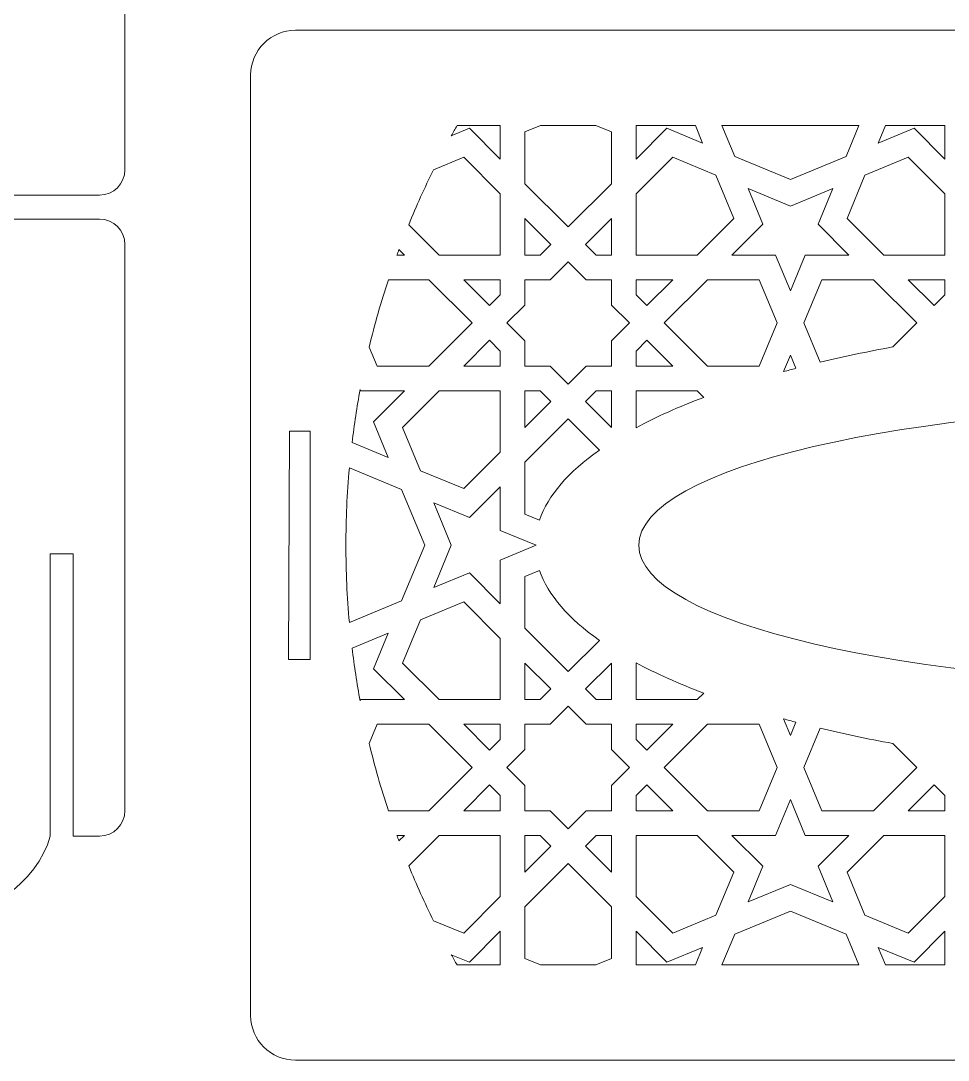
# Model space of a CAD drawing. Header units: millimetres. Extents: x -1338 to 379, y -336 to 402.
# Drawn here: x -94.6 to 25.6, y -332 to -197.2 of the extents above; entities that cross this region are included whole.
import ezdxf

# ---------------------------------------------------------------- set-up
doc = ezdxf.new("R2010")
doc.units = ezdxf.units.MM
doc.header["$MEASUREMENT"] = 0
doc.layers.add('Layer 1', color=7, linetype='Continuous')

msp = doc.modelspace()

# ---------------------------------------------------------------- linework, layer by layer
at = {"layer": 'Layer 1', "color": 145, "lineweight": 20}
for points in [[(-87.8326, -219.8113), (-87.8326, -219.8113), (-417.4326, -219.8113), (-417.4326, -219.8113), (-417.4326, -219.8113), (-417.4326, -219.8113), (-420.8342, -219.8113), (-420.8342, -219.8113), (-420.8342, -219.8113), (-422.6492, -219.8113), (-424.1341, -218.3263), (-424.1341, -216.5113), (-424.1341, -216.5113), (-424.1341, -216.5113), (-424.1341, -143.1112), (-424.1341, -143.1112), (-424.1341, -143.1112), (-424.1341, -141.2962), (-422.6491, -139.8112), (-420.8342, -139.8112), (-420.8342, -139.8112), (-420.8342, -139.8112), (-417.4326, -139.8112), (-417.4326, -139.8112), (-417.4326, -139.8112), (-417.4326, -139.8112), (-417.4326, -176.4021), (-417.4326, -176.4021), (-417.4326, -176.4021), (-417.4326, -176.4021), (-414.4326, -176.4021), (-414.4326, -176.4021), (-414.4326, -176.4021), (-414.4326, -176.4021), (-414.4326, -139.8112), (-414.4326, -139.8112), (-414.4326, -139.8112), (-407.9188, -115.5577), (-320.259, -117.057), (-315.3326, -139.8112), (-315.3326, -139.8112), (-314.5327, -139.8112), (-313.1327, -139.8112), (-312.3326, -139.8112), (-312.3326, -139.8112), (-306.4209, -117.057), (-200.7492, -115.5577), (-192.9326, -139.8112), (-192.9326, -139.8112), (-191.9331, -139.8112), (-190.8055, -139.8068), (-189.9326, -139.8112), (-189.9326, -139.8112), (-185.0062, -117.057), (-97.3464, -115.5577), (-90.8326, -139.8112), (-90.8326, -139.8112), (-90.8326, -139.8112), (-90.8326, -176.4021), (-90.8326, -176.4021), (-90.8326, -176.4021), (-90.8326, -176.4021), (-87.8326, -176.4021), (-87.8326, -176.4021), (-87.8326, -176.4021), (-87.8326, -176.4021), (-87.8326, -139.8112), (-87.8326, -139.8112), (-87.8326, -139.8112), (-87.8326, -139.8112), (-84.431, -139.8112), (-84.431, -139.8112), (-84.431, -139.8112), (-82.6161, -139.8112), (-81.1311, -141.2963), (-81.1311, -143.1112), (-81.1311, -143.1112), (-81.1311, -143.1112), (-81.1311, -216.5113), (-81.1311, -216.5113), (-81.1311, -216.5113), (-81.1311, -218.3262), (-82.616, -219.8113), (-84.431, -219.8113), (-84.431, -219.8113), (-84.431, -219.8113), (-87.8326, -219.8113), (-87.8326, -219.8113)], [(-87.8326, -222.911), (-87.8326, -222.911), (-417.4326, -222.911), (-417.4326, -222.911), (-417.4326, -222.911), (-417.4326, -222.911), (-420.8342, -222.911), (-420.8342, -222.911), (-420.8342, -222.911), (-422.6492, -222.911), (-424.1341, -224.396), (-424.1341, -226.211), (-424.1341, -226.211), (-424.1341, -226.211), (-424.1341, -299.6111), (-424.1341, -299.6111), (-424.1341, -299.6111), (-424.1341, -301.4261), (-422.6491, -302.9111), (-420.8342, -302.9111), (-420.8342, -302.9111), (-420.8342, -302.9111), (-417.4326, -302.9111), (-417.4326, -302.9111), (-417.4326, -302.9111), (-417.4326, -302.9111), (-417.4326, -266.3202), (-417.4326, -266.3202), (-417.4326, -266.3202), (-417.4326, -266.3202), (-414.4326, -266.3202), (-414.4326, -266.3202), (-414.4326, -266.3202), (-414.4326, -266.3202), (-414.4326, -302.9111), (-414.4326, -302.9111), (-414.4326, -302.9111), (-407.9188, -327.1646), (-320.259, -325.6653), (-315.3326, -302.9111), (-315.3326, -302.9111), (-314.5327, -302.9111), (-313.1327, -302.9111), (-312.3326, -302.9111), (-312.3326, -302.9111), (-306.4209, -325.6653), (-200.7492, -327.1646), (-192.9326, -302.9111), (-192.9326, -302.9111), (-191.9331, -302.9111), (-190.8055, -302.9155), (-189.9326, -302.9111), (-189.9326, -302.9111), (-185.0062, -325.6653), (-97.3464, -327.1646), (-90.8326, -302.9111), (-90.8326, -302.9111), (-90.8326, -302.9111), (-90.8326, -266.3202), (-90.8326, -266.3202), (-90.8326, -266.3202), (-90.8326, -266.3202), (-87.8326, -266.3202), (-87.8326, -266.3202), (-87.8326, -266.3202), (-87.8326, -266.3202), (-87.8326, -302.9111), (-87.8326, -302.9111), (-87.8326, -302.9111), (-87.8326, -302.9111), (-84.431, -302.9111), (-84.431, -302.9111), (-84.431, -302.9111), (-82.6161, -302.9111), (-81.1311, -301.426), (-81.1311, -299.6111), (-81.1311, -299.6111), (-81.1311, -299.6111), (-81.1311, -226.211), (-81.1311, -226.211), (-81.1311, -226.211), (-81.1311, -224.3961), (-82.616, -222.911), (-84.431, -222.911), (-84.431, -222.911), (-84.431, -222.911), (-87.8326, -222.911), (-87.8326, -222.911)]]:
    msp.add_open_spline(points, degree=3, knots=[0, 0, 0, 0, 0.04347826, 0.04347826, 0.04347826, 0.04347826, 0.08695652, 0.08695652, 0.08695652, 0.08695652, 0.13043478, 0.13043478, 0.13043478, 0.13043478, 0.17391304, 0.17391304, 0.17391304, 0.17391304, 0.2173913, 0.2173913, 0.2173913, 0.2173913, 0.26086957, 0.26086957, 0.26086957, 0.26086957, 0.30434783, 0.30434783, 0.30434783, 0.30434783, 0.34782609, 0.34782609, 0.34782609, 0.34782609, 0.39130435, 0.39130435, 0.39130435, 0.39130435, 0.43478261, 0.43478261, 0.43478261, 0.43478261, 0.47826087, 0.47826087, 0.47826087, 0.47826087, 0.52173913, 0.52173913, 0.52173913, 0.52173913, 0.56521739, 0.56521739, 0.56521739, 0.56521739, 0.60869565, 0.60869565, 0.60869565, 0.60869565, 0.65217391, 0.65217391, 0.65217391, 0.65217391, 0.69565217, 0.69565217, 0.69565217, 0.69565217, 0.73913043, 0.73913043, 0.73913043, 0.73913043, 0.7826087, 0.7826087, 0.7826087, 0.7826087, 0.82608696, 0.82608696, 0.82608696, 0.82608696, 0.86956522, 0.86956522, 0.86956522, 0.86956522, 0.91304348, 0.91304348, 0.91304348, 0.91304348, 1, 1, 1, 1], dxfattribs=at)
at = {"layer": 'Layer 1', "color": 231, "lineweight": 20}
for points, knots in [([(190.404, -326.1651), (190.404, -326.1651), (190.404, -204.2302), (190.404, -204.2302), (190.404, -204.2302), (190.404, -201.0402), (187.794, -198.4302), (184.604, -198.4302), (184.604, -198.4302), (184.604, -198.4302), (-59.0397, -198.4302), (-59.0397, -198.4302), (-59.0397, -198.4302), (-62.2297, -198.4302), (-64.8397, -201.0402), (-64.8397, -204.2302), (-64.8397, -204.2302), (-64.8397, -204.2302), (-64.8397, -326.1651), (-64.8397, -326.1651), (-64.8397, -326.1651), (-64.8397, -329.3551), (-62.2297, -331.9651), (-59.0397, -331.9651), (-59.0397, -331.9651), (-59.0397, -331.9651), (184.604, -331.9651), (184.604, -331.9651), (184.604, -331.9651), (187.794, -331.9651), (190.404, -329.3551), (190.404, -326.1651)], [0, 0, 0, 0, 0.11111111, 0.11111111, 0.11111111, 0.11111111, 0.22222222, 0.22222222, 0.22222222, 0.22222222, 0.33333333, 0.33333333, 0.33333333, 0.33333333, 0.44444444, 0.44444444, 0.44444444, 0.44444444, 0.55555556, 0.55555556, 0.55555556, 0.55555556, 0.66666667, 0.66666667, 0.66666667, 0.66666667, 0.77777778, 0.77777778, 0.77777778, 0.77777778, 1, 1, 1, 1]), ([(-38.8245, -212.1118), (-38.5772, -211.6652), (-38.3268, -211.2202), (-38.0734, -210.7772), (-38.0734, -210.7772), (-38.0734, -210.7772), (-32.4711, -210.7772), (-32.4711, -210.7772), (-32.4711, -210.7772), (-32.4711, -210.7772), (-32.4711, -215.1403), (-32.4711, -215.1403), (-32.4711, -215.1403), (-32.4711, -215.1403), (-36.4733, -211.138), (-36.4733, -211.138), (-36.4733, -211.138), (-36.4733, -211.138), (-38.8245, -212.1118), (-38.8245, -212.1118)], [0, 0, 0, 0, 0.16666667, 0.16666667, 0.16666667, 0.16666667, 0.33333333, 0.33333333, 0.33333333, 0.33333333, 0.5, 0.5, 0.5, 0.5, 0.66666667, 0.66666667, 0.66666667, 0.66666667, 1, 1, 1, 1]), ([(-18.0618, -218.3256), (-18.0618, -218.3256), (-23.6738, -223.9375), (-23.6738, -223.9375), (-23.6738, -223.9375), (-23.6738, -223.9375), (-29.2858, -218.3256), (-29.2858, -218.3256), (-29.2858, -218.3256), (-29.2858, -218.3256), (-29.2858, -211.6086), (-29.2858, -211.6086), (-29.2858, -211.6086), (-29.2858, -211.6086), (-27.2786, -210.7772), (-27.2786, -210.7772), (-27.2786, -210.7772), (-27.2786, -210.7772), (-20.069, -210.7772), (-20.069, -210.7772), (-20.069, -210.7772), (-20.069, -210.7772), (-18.0618, -211.6086), (-18.0618, -211.6086), (-18.0618, -211.6086), (-18.0618, -211.6086), (-18.0618, -218.3256), (-18.0618, -218.3256)], [0, 0, 0, 0, 0.125, 0.125, 0.125, 0.125, 0.25, 0.25, 0.25, 0.25, 0.375, 0.375, 0.375, 0.375, 0.5, 0.5, 0.5, 0.5, 0.625, 0.625, 0.625, 0.625, 0.75, 0.75, 0.75, 0.75, 1, 1, 1, 1]), ([(-7.1835, -210.7772), (-7.1835, -210.7772), (-6.2387, -213.0581), (-6.2387, -213.0581), (-6.2387, -213.0581), (-6.2387, -213.0581), (-10.8742, -211.138), (-10.8742, -211.138), (-10.8742, -211.138), (-10.8742, -211.138), (-14.8765, -215.1403), (-14.8765, -215.1403), (-14.8765, -215.1403), (-14.8765, -215.1403), (-14.8765, -210.7772), (-14.8765, -210.7772), (-14.8765, -210.7772), (-14.8765, -210.7772), (-7.1835, -210.7772), (-7.1835, -210.7772)], [0, 0, 0, 0, 0.16666667, 0.16666667, 0.16666667, 0.16666667, 0.33333333, 0.33333333, 0.33333333, 0.33333333, 0.5, 0.5, 0.5, 0.5, 0.66666667, 0.66666667, 0.66666667, 0.66666667, 1, 1, 1, 1]), ([(12.3665, -214.782), (12.3665, -214.782), (5.1448, -217.7734), (5.1448, -217.7734), (5.1448, -217.7734), (5.1448, -217.7734), (-2.077, -214.782), (-2.077, -214.782), (-2.077, -214.782), (-2.077, -214.782), (-3.7358, -210.7772), (-3.7358, -210.7772), (-3.7358, -210.7772), (-3.7358, -210.7772), (14.0254, -210.7772), (14.0254, -210.7772), (14.0254, -210.7772), (14.0254, -210.7772), (12.3665, -214.782), (12.3665, -214.782)], [0, 0, 0, 0, 0.16666667, 0.16666667, 0.16666667, 0.16666667, 0.33333333, 0.33333333, 0.33333333, 0.33333333, 0.5, 0.5, 0.5, 0.5, 0.66666667, 0.66666667, 0.66666667, 0.66666667, 1, 1, 1, 1]), ([(25.1661, -210.7772), (25.1661, -210.7772), (25.1661, -215.1403), (25.1661, -215.1403), (25.1661, -215.1403), (25.1661, -215.1403), (21.1638, -211.138), (21.1638, -211.138), (21.1638, -211.138), (21.1638, -211.138), (16.5283, -213.0582), (16.5283, -213.0582), (16.5283, -213.0582), (16.5283, -213.0582), (17.4731, -210.7772), (17.4731, -210.7772), (17.4731, -210.7772), (17.4731, -210.7772), (25.1661, -210.7772), (25.1661, -210.7772)], [0, 0, 0, 0, 0.16666667, 0.16666667, 0.16666667, 0.16666667, 0.33333333, 0.33333333, 0.33333333, 0.33333333, 0.5, 0.5, 0.5, 0.5, 0.66666667, 0.66666667, 0.66666667, 0.66666667, 1, 1, 1, 1]), ([(-44.3515, -223.6377), (-43.3615, -221.2195), (-42.2877, -218.8444), (-41.1337, -216.5162), (-41.1337, -216.5162), (-41.1337, -216.5162), (-37.2207, -214.8953), (-37.2207, -214.8953), (-37.2207, -214.8953), (-37.2207, -214.8953), (-32.4711, -219.6449), (-32.4711, -219.6449), (-32.4711, -219.6449), (-32.4711, -219.6449), (-32.4711, -227.5816), (-32.4711, -227.5816), (-32.4711, -227.5816), (-32.4711, -227.5816), (-40.4077, -227.5816), (-40.4077, -227.5816), (-40.4077, -227.5816), (-40.4077, -227.5816), (-44.3515, -223.6377), (-44.3515, -223.6377)], [0, 0, 0, 0, 0.14285714, 0.14285714, 0.14285714, 0.14285714, 0.28571429, 0.28571429, 0.28571429, 0.28571429, 0.42857143, 0.42857143, 0.42857143, 0.42857143, 0.57142857, 0.57142857, 0.57142857, 0.57142857, 0.71428571, 0.71428571, 0.71428571, 0.71428571, 1, 1, 1, 1]), ([(-6.9399, -227.5816), (-6.9399, -227.5816), (-14.8765, -227.5816), (-14.8765, -227.5816), (-14.8765, -227.5816), (-14.8765, -227.5816), (-14.8765, -219.6449), (-14.8765, -219.6449), (-14.8765, -219.6449), (-14.8765, -219.6449), (-10.1269, -214.8953), (-10.1269, -214.8953), (-10.1269, -214.8953), (-10.1269, -214.8953), (-4.5149, -217.2199), (-4.5149, -217.2199), (-4.5149, -217.2199), (-4.5149, -217.2199), (-2.1902, -222.8319), (-2.1902, -222.8319), (-2.1902, -222.8319), (-2.1902, -222.8319), (-6.9399, -227.5816), (-6.9399, -227.5816)], [0, 0, 0, 0, 0.14285714, 0.14285714, 0.14285714, 0.14285714, 0.28571429, 0.28571429, 0.28571429, 0.28571429, 0.42857143, 0.42857143, 0.42857143, 0.42857143, 0.57142857, 0.57142857, 0.57142857, 0.57142857, 0.71428571, 0.71428571, 0.71428571, 0.71428571, 1, 1, 1, 1]), ([(25.1661, -219.6449), (25.1661, -219.6449), (25.1661, -227.5815), (25.1661, -227.5815), (25.1661, -227.5815), (25.1661, -227.5815), (17.2295, -227.5815), (17.2295, -227.5815), (17.2295, -227.5815), (17.2295, -227.5815), (12.4798, -222.8319), (12.4798, -222.8319), (12.4798, -222.8319), (12.4798, -222.8319), (14.8046, -217.2199), (14.8046, -217.2199), (14.8046, -217.2199), (14.8046, -217.2199), (20.4164, -214.8953), (20.4164, -214.8953), (20.4164, -214.8953), (20.4164, -214.8953), (25.1661, -219.6449), (25.1661, -219.6449)], [0, 0, 0, 0, 0.14285714, 0.14285714, 0.14285714, 0.14285714, 0.28571429, 0.28571429, 0.28571429, 0.28571429, 0.42857143, 0.42857143, 0.42857143, 0.42857143, 0.57142857, 0.57142857, 0.57142857, 0.57142857, 0.71428571, 0.71428571, 0.71428571, 0.71428571, 1, 1, 1, 1]), ([(10.6427, -218.9437), (10.6427, -218.9437), (8.7226, -223.5793), (8.7226, -223.5793), (8.7226, -223.5793), (8.7226, -223.5793), (12.7248, -227.5815), (12.7248, -227.5815), (12.7248, -227.5815), (12.7248, -227.5815), (7.0648, -227.5815), (7.0648, -227.5815), (7.0648, -227.5815), (7.0648, -227.5815), (5.1448, -232.217), (5.1448, -232.217), (5.1448, -232.217), (5.1448, -232.217), (3.2248, -227.5816), (3.2248, -227.5816), (3.2248, -227.5816), (3.2248, -227.5816), (-2.4352, -227.5816), (-2.4352, -227.5816), (-2.4352, -227.5816), (-2.4352, -227.5816), (1.567, -223.5793), (1.567, -223.5793), (1.567, -223.5793), (1.567, -223.5793), (-0.3531, -218.9437), (-0.3531, -218.9437), (-0.3531, -218.9437), (-0.3531, -218.9437), (5.1448, -221.2211), (5.1448, -221.2211), (5.1448, -221.2211), (5.1448, -221.2211), (10.6427, -218.9437), (10.6427, -218.9437)], [0, 0, 0, 0, 0.09090909, 0.09090909, 0.09090909, 0.09090909, 0.18181818, 0.18181818, 0.18181818, 0.18181818, 0.27272727, 0.27272727, 0.27272727, 0.27272727, 0.36363636, 0.36363636, 0.36363636, 0.36363636, 0.45454545, 0.45454545, 0.45454545, 0.45454545, 0.54545455, 0.54545455, 0.54545455, 0.54545455, 0.63636364, 0.63636364, 0.63636364, 0.63636364, 0.72727273, 0.72727273, 0.72727273, 0.72727273, 0.81818182, 0.81818182, 0.81818182, 0.81818182, 1, 1, 1, 1]), ([(-29.2858, -222.8302), (-29.2858, -222.8302), (-25.9261, -226.1899), (-25.9261, -226.1899), (-25.9261, -226.1899), (-25.9261, -226.1899), (-27.3177, -227.5816), (-27.3177, -227.5816), (-27.3177, -227.5816), (-27.3177, -227.5816), (-29.2858, -227.5816), (-29.2858, -227.5816), (-29.2858, -227.5816), (-29.2858, -227.5816), (-29.2858, -222.8302), (-29.2858, -222.8302)], [0, 0, 0, 0, 0.2, 0.2, 0.2, 0.2, 0.4, 0.4, 0.4, 0.4, 0.6, 0.6, 0.6, 0.6, 1, 1, 1, 1]), ([(-18.0618, -227.5816), (-18.0618, -227.5816), (-20.0299, -227.5816), (-20.0299, -227.5816), (-20.0299, -227.5816), (-20.0299, -227.5816), (-21.4215, -226.1899), (-21.4215, -226.1899), (-21.4215, -226.1899), (-21.4215, -226.1899), (-18.0618, -222.8302), (-18.0618, -222.8302), (-18.0618, -222.8302), (-18.0618, -222.8302), (-18.0618, -227.5816), (-18.0618, -227.5816)], [0, 0, 0, 0, 0.2, 0.2, 0.2, 0.2, 0.4, 0.4, 0.4, 0.4, 0.6, 0.6, 0.6, 0.6, 1, 1, 1, 1]), ([(-45.6175, -226.8764), (-45.6175, -226.8764), (-44.9123, -227.5816), (-44.9123, -227.5816), (-44.9123, -227.5816), (-44.9123, -227.5816), (-45.8775, -227.5816), (-45.8775, -227.5816), (-45.8775, -227.5816), (-45.7917, -227.3462), (-45.7049, -227.1111), (-45.6175, -226.8764)], [0, 0, 0, 0, 0.25, 0.25, 0.25, 0.25, 0.5, 0.5, 0.5, 0.5, 1, 1, 1, 1]), ([(-23.6738, -228.4424), (-23.6738, -228.4424), (-21.3492, -230.7668), (-21.3492, -230.7668), (-21.3492, -230.7668), (-21.3492, -230.7668), (-18.0618, -230.7668), (-18.0618, -230.7668), (-18.0618, -230.7668), (-18.0618, -230.7668), (-18.0618, -234.0543), (-18.0618, -234.0543), (-18.0618, -234.0543), (-18.0618, -234.0543), (-15.7373, -236.3788), (-15.7373, -236.3788), (-15.7373, -236.3788), (-15.7373, -236.3788), (-18.0618, -238.7034), (-18.0618, -238.7034), (-18.0618, -238.7034), (-18.0618, -238.7034), (-18.0618, -241.9908), (-18.0618, -241.9908), (-18.0618, -241.9908), (-18.0618, -241.9908), (-21.3492, -241.9908), (-21.3492, -241.9908), (-21.3492, -241.9908), (-21.3492, -241.9908), (-23.6738, -244.3153), (-23.6738, -244.3153), (-23.6738, -244.3153), (-23.6738, -244.3153), (-25.9983, -241.9908), (-25.9983, -241.9908), (-25.9983, -241.9908), (-25.9983, -241.9908), (-29.2858, -241.9908), (-29.2858, -241.9908), (-29.2858, -241.9908), (-29.2858, -241.9908), (-29.2858, -238.7034), (-29.2858, -238.7034), (-29.2858, -238.7034), (-29.2858, -238.7034), (-31.6102, -236.3788), (-31.6102, -236.3788), (-31.6102, -236.3788), (-31.6102, -236.3788), (-29.2858, -234.0543), (-29.2858, -234.0543), (-29.2858, -234.0543), (-29.2858, -234.0543), (-29.2858, -230.7668), (-29.2858, -230.7668), (-29.2858, -230.7668), (-29.2858, -230.7668), (-25.9983, -230.7668), (-25.9983, -230.7668), (-25.9983, -230.7668), (-25.9983, -230.7668), (-23.6738, -228.4424), (-23.6738, -228.4424)], [0, 0, 0, 0, 0.05882353, 0.05882353, 0.05882353, 0.05882353, 0.11764706, 0.11764706, 0.11764706, 0.11764706, 0.17647059, 0.17647059, 0.17647059, 0.17647059, 0.23529412, 0.23529412, 0.23529412, 0.23529412, 0.29411765, 0.29411765, 0.29411765, 0.29411765, 0.35294118, 0.35294118, 0.35294118, 0.35294118, 0.41176471, 0.41176471, 0.41176471, 0.41176471, 0.47058824, 0.47058824, 0.47058824, 0.47058824, 0.52941176, 0.52941176, 0.52941176, 0.52941176, 0.58823529, 0.58823529, 0.58823529, 0.58823529, 0.64705882, 0.64705882, 0.64705882, 0.64705882, 0.70588235, 0.70588235, 0.70588235, 0.70588235, 0.76470588, 0.76470588, 0.76470588, 0.76470588, 0.82352941, 0.82352941, 0.82352941, 0.82352941, 0.88235294, 0.88235294, 0.88235294, 0.88235294, 1, 1, 1, 1]), ([(-46.9838, -230.7668), (-46.9838, -230.7668), (-41.727, -230.7668), (-41.727, -230.7668), (-41.727, -230.7668), (-41.727, -230.7668), (-36.1151, -236.3788), (-36.1151, -236.3788), (-36.1151, -236.3788), (-36.1151, -236.3788), (-41.727, -241.9908), (-41.727, -241.9908), (-41.727, -241.9908), (-41.727, -241.9908), (-48.444, -241.9908), (-48.444, -241.9908), (-48.444, -241.9908), (-48.444, -241.9908), (-49.4708, -239.5118), (-49.4708, -239.5118), (-49.4708, -239.5118), (-48.7602, -236.5482), (-47.9293, -233.6314), (-46.9838, -230.7668)], [0, 0, 0, 0, 0.14285714, 0.14285714, 0.14285714, 0.14285714, 0.28571429, 0.28571429, 0.28571429, 0.28571429, 0.42857143, 0.42857143, 0.42857143, 0.42857143, 0.57142857, 0.57142857, 0.57142857, 0.57142857, 0.71428571, 0.71428571, 0.71428571, 0.71428571, 1, 1, 1, 1]), ([(-32.4711, -232.7349), (-32.4711, -232.7349), (-33.8627, -234.1265), (-33.8627, -234.1265), (-33.8627, -234.1265), (-33.8627, -234.1265), (-37.2224, -230.7668), (-37.2224, -230.7668), (-37.2224, -230.7668), (-37.2224, -230.7668), (-32.4711, -230.7668), (-32.4711, -230.7668), (-32.4711, -230.7668), (-32.4711, -230.7668), (-32.4711, -232.7349), (-32.4711, -232.7349)], [0, 0, 0, 0, 0.2, 0.2, 0.2, 0.2, 0.4, 0.4, 0.4, 0.4, 0.6, 0.6, 0.6, 0.6, 1, 1, 1, 1]), ([(-10.1251, -230.7668), (-10.1251, -230.7668), (-13.4848, -234.1265), (-13.4848, -234.1265), (-13.4848, -234.1265), (-13.4848, -234.1265), (-14.8765, -232.7349), (-14.8765, -232.7349), (-14.8765, -232.7349), (-14.8765, -232.7349), (-14.8765, -230.7668), (-14.8765, -230.7668), (-14.8765, -230.7668), (-14.8765, -230.7668), (-10.1251, -230.7668), (-10.1251, -230.7668)], [0, 0, 0, 0, 0.2, 0.2, 0.2, 0.2, 0.4, 0.4, 0.4, 0.4, 0.6, 0.6, 0.6, 0.6, 1, 1, 1, 1]), ([(1.0964, -230.7668), (1.0964, -230.7668), (3.4211, -236.3788), (3.4211, -236.3788), (3.4211, -236.3788), (3.4211, -236.3788), (1.0964, -241.9908), (1.0964, -241.9908), (1.0964, -241.9908), (1.0964, -241.9908), (-5.6205, -241.9908), (-5.6205, -241.9908), (-5.6205, -241.9908), (-5.6205, -241.9908), (-11.2324, -236.3788), (-11.2324, -236.3788), (-11.2324, -236.3788), (-11.2324, -236.3788), (-5.6205, -230.7668), (-5.6205, -230.7668), (-5.6205, -230.7668), (-5.6205, -230.7668), (1.0964, -230.7668), (1.0964, -230.7668)], [0, 0, 0, 0, 0.14285714, 0.14285714, 0.14285714, 0.14285714, 0.28571429, 0.28571429, 0.28571429, 0.28571429, 0.42857143, 0.42857143, 0.42857143, 0.42857143, 0.57142857, 0.57142857, 0.57142857, 0.57142857, 0.71428571, 0.71428571, 0.71428571, 0.71428571, 1, 1, 1, 1]), ([(18.4049, -239.4961), (15.1321, -240.0935), (11.9848, -240.7549), (8.9796, -241.4751), (8.9796, -241.4751), (8.9796, -241.4751), (6.8685, -236.3789), (6.8685, -236.3789), (6.8685, -236.3789), (6.8685, -236.3789), (9.1932, -230.7668), (9.1932, -230.7668), (9.1932, -230.7668), (9.1932, -230.7668), (15.9101, -230.7668), (15.9101, -230.7668), (15.9101, -230.7668), (15.9101, -230.7668), (21.5221, -236.3789), (21.5221, -236.3789), (21.5221, -236.3789), (21.5221, -236.3789), (18.4049, -239.4961), (18.4049, -239.4961)], [0, 0, 0, 0, 0.14285714, 0.14285714, 0.14285714, 0.14285714, 0.28571429, 0.28571429, 0.28571429, 0.28571429, 0.42857143, 0.42857143, 0.42857143, 0.42857143, 0.57142857, 0.57142857, 0.57142857, 0.57142857, 0.71428571, 0.71428571, 0.71428571, 0.71428571, 1, 1, 1, 1]), ([(25.1661, -232.7349), (25.1661, -232.7349), (23.7744, -234.1265), (23.7744, -234.1265), (23.7744, -234.1265), (23.7744, -234.1265), (20.4147, -230.7668), (20.4147, -230.7668), (20.4147, -230.7668), (20.4147, -230.7668), (25.1661, -230.7668), (25.1661, -230.7668), (25.1661, -230.7668), (25.1661, -230.7668), (25.1661, -232.7349), (25.1661, -232.7349)], [0, 0, 0, 0, 0.2, 0.2, 0.2, 0.2, 0.4, 0.4, 0.4, 0.4, 0.6, 0.6, 0.6, 0.6, 1, 1, 1, 1]), ([(-32.4711, -240.0227), (-32.4711, -240.0227), (-32.4711, -241.9908), (-32.4711, -241.9908), (-32.4711, -241.9908), (-32.4711, -241.9908), (-37.2224, -241.9908), (-37.2224, -241.9908), (-37.2224, -241.9908), (-37.2224, -241.9908), (-33.8627, -238.6311), (-33.8627, -238.6311), (-33.8627, -238.6311), (-33.8627, -238.6311), (-32.4711, -240.0227), (-32.4711, -240.0227)], [0, 0, 0, 0, 0.2, 0.2, 0.2, 0.2, 0.4, 0.4, 0.4, 0.4, 0.6, 0.6, 0.6, 0.6, 1, 1, 1, 1]), ([(-13.4848, -238.6311), (-13.4848, -238.6311), (-10.1251, -241.9908), (-10.1251, -241.9908), (-10.1251, -241.9908), (-10.1251, -241.9908), (-14.8765, -241.9908), (-14.8765, -241.9908), (-14.8765, -241.9908), (-14.8765, -241.9908), (-14.8765, -240.0227), (-14.8765, -240.0227), (-14.8765, -240.0227), (-14.8765, -240.0227), (-13.4848, -238.6311), (-13.4848, -238.6311)], [0, 0, 0, 0, 0.2, 0.2, 0.2, 0.2, 0.4, 0.4, 0.4, 0.4, 0.6, 0.6, 0.6, 0.6, 1, 1, 1, 1]), ([(5.8562, -242.2581), (5.3175, -242.3993), (4.7839, -242.5425), (4.2555, -242.6875), (4.2555, -242.6875), (4.2555, -242.6875), (5.1448, -240.5407), (5.1448, -240.5407), (5.1448, -240.5407), (5.1448, -240.5407), (5.8562, -242.2581), (5.8562, -242.2581)], [0, 0, 0, 0, 0.25, 0.25, 0.25, 0.25, 0.5, 0.5, 0.5, 0.5, 1, 1, 1, 1]), ([(-50.6404, -245.0119), (-50.6404, -245.0119), (-50.5724, -245.1761), (-50.5724, -245.1761), (-50.5724, -245.1761), (-50.5724, -245.1761), (-44.9123, -245.1761), (-44.9123, -245.1761), (-44.9123, -245.1761), (-44.9123, -245.1761), (-48.9146, -249.1784), (-48.9146, -249.1784), (-48.9146, -249.1784), (-48.9146, -249.1784), (-46.9945, -253.8139), (-46.9945, -253.8139), (-46.9945, -253.8139), (-46.9945, -253.8139), (-51.6915, -251.8683), (-51.6915, -251.8683), (-51.6915, -251.8683), (-51.4121, -249.56), (-51.0609, -247.2737), (-50.6404, -245.0119)], [0, 0, 0, 0, 0.14285714, 0.14285714, 0.14285714, 0.14285714, 0.28571429, 0.28571429, 0.28571429, 0.28571429, 0.42857143, 0.42857143, 0.42857143, 0.42857143, 0.57142857, 0.57142857, 0.57142857, 0.57142857, 0.71428571, 0.71428571, 0.71428571, 0.71428571, 1, 1, 1, 1]), ([(-32.4711, -245.1761), (-32.4711, -245.1761), (-32.4711, -253.1127), (-32.4711, -253.1127), (-32.4711, -253.1127), (-32.4711, -253.1127), (-37.2207, -257.8624), (-37.2207, -257.8624), (-37.2207, -257.8624), (-37.2207, -257.8624), (-42.8327, -255.5377), (-42.8327, -255.5377), (-42.8327, -255.5377), (-42.8327, -255.5377), (-45.1573, -249.9257), (-45.1573, -249.9257), (-45.1573, -249.9257), (-45.1573, -249.9257), (-40.4077, -245.1761), (-40.4077, -245.1761), (-40.4077, -245.1761), (-40.4077, -245.1761), (-32.4711, -245.1761), (-32.4711, -245.1761)], [0, 0, 0, 0, 0.14285714, 0.14285714, 0.14285714, 0.14285714, 0.28571429, 0.28571429, 0.28571429, 0.28571429, 0.42857143, 0.42857143, 0.42857143, 0.42857143, 0.57142857, 0.57142857, 0.57142857, 0.57142857, 0.71428571, 0.71428571, 0.71428571, 0.71428571, 1, 1, 1, 1]), ([(-25.9261, -246.5678), (-25.9261, -246.5678), (-29.2858, -249.9275), (-29.2858, -249.9275), (-29.2858, -249.9275), (-29.2858, -249.9275), (-29.2858, -245.1761), (-29.2858, -245.1761), (-29.2858, -245.1761), (-29.2858, -245.1761), (-27.3177, -245.1761), (-27.3177, -245.1761), (-27.3177, -245.1761), (-27.3177, -245.1761), (-25.9261, -246.5678), (-25.9261, -246.5678)], [0, 0, 0, 0, 0.2, 0.2, 0.2, 0.2, 0.4, 0.4, 0.4, 0.4, 0.6, 0.6, 0.6, 0.6, 1, 1, 1, 1]), ([(-18.0618, -245.1761), (-18.0618, -245.1761), (-18.0618, -249.9275), (-18.0618, -249.9275), (-18.0618, -249.9275), (-18.0618, -249.9275), (-21.4215, -246.5678), (-21.4215, -246.5678), (-21.4215, -246.5678), (-21.4215, -246.5678), (-20.0299, -245.1761), (-20.0299, -245.1761), (-20.0299, -245.1761), (-20.0299, -245.1761), (-18.0618, -245.1761), (-18.0618, -245.1761)], [0, 0, 0, 0, 0.2, 0.2, 0.2, 0.2, 0.4, 0.4, 0.4, 0.4, 0.6, 0.6, 0.6, 0.6, 1, 1, 1, 1]), ([(-6.0922, -246.0237), (-9.3398, -247.2531), (-12.2808, -248.5705), (-14.8765, -249.9633), (-14.8765, -249.9633), (-14.8765, -249.9633), (-14.8765, -245.1761), (-14.8765, -245.1761), (-14.8765, -245.1761), (-14.8765, -245.1761), (-6.9399, -245.1761), (-6.9399, -245.1761), (-6.9399, -245.1761), (-6.9399, -245.1761), (-6.0922, -246.0237), (-6.0922, -246.0237)], [0, 0, 0, 0, 0.2, 0.2, 0.2, 0.2, 0.4, 0.4, 0.4, 0.4, 0.6, 0.6, 0.6, 0.6, 1, 1, 1, 1]), ([(62.7822, -247.1241), (105.471, -247.1241), (140.0771, -255.2159), (140.0771, -265.1976), (140.0771, -265.1976), (140.0771, -275.1793), (105.471, -283.2711), (62.7822, -283.2711), (62.7822, -283.2711), (20.0934, -283.2711), (-14.5127, -275.1793), (-14.5127, -265.1976), (-14.5127, -265.1976), (-14.5127, -255.2159), (20.0934, -247.1241), (62.7822, -247.1241)], [0, 0, 0, 0, 0.2, 0.2, 0.2, 0.2, 0.4, 0.4, 0.4, 0.4, 0.6, 0.6, 0.6, 0.6, 1, 1, 1, 1]), ([(-19.6267, -252.8672), (-23.6226, -255.6797), (-26.2939, -258.7316), (-27.3805, -261.9383), (-27.3805, -261.9383), (-27.3805, -261.9383), (-29.2858, -261.149), (-29.2858, -261.149), (-29.2858, -261.149), (-29.2858, -261.149), (-29.2858, -254.4321), (-29.2858, -254.4321), (-29.2858, -254.4321), (-29.2858, -254.4321), (-23.6738, -248.8202), (-23.6738, -248.8202), (-23.6738, -248.8202), (-23.6738, -248.8202), (-19.6267, -252.8672), (-19.6267, -252.8672)], [0, 0, 0, 0, 0.16666667, 0.16666667, 0.16666667, 0.16666667, 0.33333333, 0.33333333, 0.33333333, 0.33333333, 0.5, 0.5, 0.5, 0.5, 0.66666667, 0.66666667, 0.66666667, 0.66666667, 1, 1, 1, 1]), ([(-57.1178, -250.3976), (-57.1178, -250.3976), (-57.1178, -279.9976), (-57.1178, -279.9976), (-57.1178, -279.9976), (-57.1178, -279.9976), (-59.9178, -279.9976), (-59.9178, -279.9976), (-59.9178, -279.9976), (-59.9178, -279.9976), (-59.8178, -250.3976), (-59.8178, -250.3976), (-59.8178, -250.3976), (-59.8178, -250.3976), (-57.1178, -250.3976), (-57.1178, -250.3976)], [0, 0, 0, 0, 0.2, 0.2, 0.2, 0.2, 0.4, 0.4, 0.4, 0.4, 0.6, 0.6, 0.6, 0.6, 1, 1, 1, 1]), ([(-52.0409, -275.224), (-52.3399, -271.922), (-52.4927, -268.5777), (-52.4927, -265.1977), (-52.4927, -265.1977), (-52.4927, -261.8177), (-52.3399, -258.4732), (-52.0409, -255.1713), (-52.0409, -255.1713), (-52.0409, -255.1713), (-45.2706, -257.9757), (-45.2706, -257.9757), (-45.2706, -257.9757), (-45.2706, -257.9757), (-42.2792, -265.1976), (-42.2792, -265.1976), (-42.2792, -265.1976), (-42.2792, -265.1976), (-45.2706, -272.4195), (-45.2706, -272.4195), (-45.2706, -272.4195), (-45.2706, -272.4195), (-52.0409, -275.224), (-52.0409, -275.224)], [0, 0, 0, 0, 0.14285714, 0.14285714, 0.14285714, 0.14285714, 0.28571429, 0.28571429, 0.28571429, 0.28571429, 0.42857143, 0.42857143, 0.42857143, 0.42857143, 0.57142857, 0.57142857, 0.57142857, 0.57142857, 0.71428571, 0.71428571, 0.71428571, 0.71428571, 1, 1, 1, 1]), ([(-32.4711, -263.2774), (-32.4711, -263.2774), (-27.8353, -265.1976), (-27.8353, -265.1976), (-27.8353, -265.1976), (-27.8353, -265.1976), (-32.4711, -267.1178), (-32.4711, -267.1178), (-32.4711, -267.1178), (-32.4711, -267.1178), (-32.4711, -272.7778), (-32.4711, -272.7778), (-32.4711, -272.7778), (-32.4711, -272.7778), (-36.4733, -268.7756), (-36.4733, -268.7756), (-36.4733, -268.7756), (-36.4733, -268.7756), (-41.1089, -270.6957), (-41.1089, -270.6957), (-41.1089, -270.6957), (-41.1089, -270.6957), (-38.8315, -265.1976), (-38.8315, -265.1976), (-38.8315, -265.1976), (-38.8315, -265.1976), (-41.1089, -259.6995), (-41.1089, -259.6995), (-41.1089, -259.6995), (-41.1089, -259.6995), (-36.4733, -261.6196), (-36.4733, -261.6196), (-36.4733, -261.6196), (-36.4733, -261.6196), (-32.4711, -257.6174), (-32.4711, -257.6174), (-32.4711, -257.6174), (-32.4711, -257.6174), (-32.4711, -263.2774), (-32.4711, -263.2774)], [0, 0, 0, 0, 0.09090909, 0.09090909, 0.09090909, 0.09090909, 0.18181818, 0.18181818, 0.18181818, 0.18181818, 0.27272727, 0.27272727, 0.27272727, 0.27272727, 0.36363636, 0.36363636, 0.36363636, 0.36363636, 0.45454545, 0.45454545, 0.45454545, 0.45454545, 0.54545455, 0.54545455, 0.54545455, 0.54545455, 0.63636364, 0.63636364, 0.63636364, 0.63636364, 0.72727273, 0.72727273, 0.72727273, 0.72727273, 0.81818182, 0.81818182, 0.81818182, 0.81818182, 1, 1, 1, 1]), ([(-27.3805, -268.4569), (-26.2939, -271.6636), (-23.6226, -274.7155), (-19.6267, -277.528), (-19.6267, -277.528), (-19.6267, -277.528), (-23.6738, -281.575), (-23.6738, -281.575), (-23.6738, -281.575), (-23.6738, -281.575), (-29.2858, -275.9631), (-29.2858, -275.9631), (-29.2858, -275.9631), (-29.2858, -275.9631), (-29.2858, -269.2462), (-29.2858, -269.2462), (-29.2858, -269.2462), (-29.2858, -269.2462), (-27.3805, -268.4569), (-27.3805, -268.4569)], [0, 0, 0, 0, 0.16666667, 0.16666667, 0.16666667, 0.16666667, 0.33333333, 0.33333333, 0.33333333, 0.33333333, 0.5, 0.5, 0.5, 0.5, 0.66666667, 0.66666667, 0.66666667, 0.66666667, 1, 1, 1, 1]), ([(-32.4711, -277.2825), (-32.4711, -277.2825), (-32.4711, -285.2191), (-32.4711, -285.2191), (-32.4711, -285.2191), (-32.4711, -285.2191), (-40.4077, -285.2191), (-40.4077, -285.2191), (-40.4077, -285.2191), (-40.4077, -285.2191), (-45.1573, -280.4695), (-45.1573, -280.4695), (-45.1573, -280.4695), (-45.1573, -280.4695), (-42.8327, -274.8575), (-42.8327, -274.8575), (-42.8327, -274.8575), (-42.8327, -274.8575), (-37.2207, -272.5328), (-37.2207, -272.5328), (-37.2207, -272.5328), (-37.2207, -272.5328), (-32.4711, -277.2825), (-32.4711, -277.2825)], [0, 0, 0, 0, 0.14285714, 0.14285714, 0.14285714, 0.14285714, 0.28571429, 0.28571429, 0.28571429, 0.28571429, 0.42857143, 0.42857143, 0.42857143, 0.42857143, 0.57142857, 0.57142857, 0.57142857, 0.57142857, 0.71428571, 0.71428571, 0.71428571, 0.71428571, 1, 1, 1, 1]), ([(-51.6916, -278.5268), (-51.6916, -278.5268), (-46.9945, -276.5813), (-46.9945, -276.5813), (-46.9945, -276.5813), (-46.9945, -276.5813), (-48.9146, -281.2168), (-48.9146, -281.2168), (-48.9146, -281.2168), (-48.9146, -281.2168), (-44.9123, -285.2191), (-44.9123, -285.2191), (-44.9123, -285.2191), (-44.9123, -285.2191), (-50.5724, -285.2191), (-50.5724, -285.2191), (-50.5724, -285.2191), (-50.5724, -285.2191), (-50.6405, -285.3835), (-50.6405, -285.3835), (-50.6405, -285.3835), (-51.061, -283.1216), (-51.4122, -280.8352), (-51.6916, -278.5268)], [0, 0, 0, 0, 0.14285714, 0.14285714, 0.14285714, 0.14285714, 0.28571429, 0.28571429, 0.28571429, 0.28571429, 0.42857143, 0.42857143, 0.42857143, 0.42857143, 0.57142857, 0.57142857, 0.57142857, 0.57142857, 0.71428571, 0.71428571, 0.71428571, 0.71428571, 1, 1, 1, 1]), ([(-29.2858, -280.4677), (-29.2858, -280.4677), (-25.9261, -283.8274), (-25.9261, -283.8274), (-25.9261, -283.8274), (-25.9261, -283.8274), (-27.3177, -285.2191), (-27.3177, -285.2191), (-27.3177, -285.2191), (-27.3177, -285.2191), (-29.2858, -285.2191), (-29.2858, -285.2191), (-29.2858, -285.2191), (-29.2858, -285.2191), (-29.2858, -280.4677), (-29.2858, -280.4677)], [0, 0, 0, 0, 0.2, 0.2, 0.2, 0.2, 0.4, 0.4, 0.4, 0.4, 0.6, 0.6, 0.6, 0.6, 1, 1, 1, 1]), ([(-18.0618, -280.4677), (-18.0618, -280.4677), (-18.0618, -285.2191), (-18.0618, -285.2191), (-18.0618, -285.2191), (-18.0618, -285.2191), (-20.0299, -285.2191), (-20.0299, -285.2191), (-20.0299, -285.2191), (-20.0299, -285.2191), (-21.4215, -283.8274), (-21.4215, -283.8274), (-21.4215, -283.8274), (-21.4215, -283.8274), (-18.0618, -280.4677), (-18.0618, -280.4677)], [0, 0, 0, 0, 0.2, 0.2, 0.2, 0.2, 0.4, 0.4, 0.4, 0.4, 0.6, 0.6, 0.6, 0.6, 1, 1, 1, 1]), ([(-14.8765, -280.4319), (-12.2808, -281.8247), (-9.3398, -283.1421), (-6.0922, -284.3715), (-6.0922, -284.3715), (-6.0922, -284.3715), (-6.9399, -285.2191), (-6.9399, -285.2191), (-6.9399, -285.2191), (-6.9399, -285.2191), (-14.8765, -285.2191), (-14.8765, -285.2191), (-14.8765, -285.2191), (-14.8765, -285.2191), (-14.8765, -280.4319), (-14.8765, -280.4319)], [0, 0, 0, 0, 0.2, 0.2, 0.2, 0.2, 0.4, 0.4, 0.4, 0.4, 0.6, 0.6, 0.6, 0.6, 1, 1, 1, 1]), ([(-18.0618, -296.3409), (-18.0618, -296.3409), (-18.0618, -299.6284), (-18.0618, -299.6284), (-18.0618, -299.6284), (-18.0618, -299.6284), (-21.3492, -299.6284), (-21.3492, -299.6284), (-21.3492, -299.6284), (-21.3492, -299.6284), (-23.6738, -301.9528), (-23.6738, -301.9528), (-23.6738, -301.9528), (-23.6738, -301.9528), (-25.9983, -299.6284), (-25.9983, -299.6284), (-25.9983, -299.6284), (-25.9983, -299.6284), (-29.2858, -299.6284), (-29.2858, -299.6284), (-29.2858, -299.6284), (-29.2858, -299.6284), (-29.2858, -296.3409), (-29.2858, -296.3409), (-29.2858, -296.3409), (-29.2858, -296.3409), (-31.6102, -294.0164), (-31.6102, -294.0164), (-31.6102, -294.0164), (-31.6102, -294.0164), (-29.2858, -291.6918), (-29.2858, -291.6918), (-29.2858, -291.6918), (-29.2858, -291.6918), (-29.2858, -288.4044), (-29.2858, -288.4044), (-29.2858, -288.4044), (-29.2858, -288.4044), (-25.9983, -288.4044), (-25.9983, -288.4044), (-25.9983, -288.4044), (-25.9983, -288.4044), (-23.6738, -286.0799), (-23.6738, -286.0799), (-23.6738, -286.0799), (-23.6738, -286.0799), (-21.3492, -288.4044), (-21.3492, -288.4044), (-21.3492, -288.4044), (-21.3492, -288.4044), (-18.0618, -288.4044), (-18.0618, -288.4044), (-18.0618, -288.4044), (-18.0618, -288.4044), (-18.0618, -291.6918), (-18.0618, -291.6918), (-18.0618, -291.6918), (-18.0618, -291.6918), (-15.7373, -294.0164), (-15.7373, -294.0164), (-15.7373, -294.0164), (-15.7373, -294.0164), (-18.0618, -296.3409), (-18.0618, -296.3409)], [0, 0, 0, 0, 0.05882353, 0.05882353, 0.05882353, 0.05882353, 0.11764706, 0.11764706, 0.11764706, 0.11764706, 0.17647059, 0.17647059, 0.17647059, 0.17647059, 0.23529412, 0.23529412, 0.23529412, 0.23529412, 0.29411765, 0.29411765, 0.29411765, 0.29411765, 0.35294118, 0.35294118, 0.35294118, 0.35294118, 0.41176471, 0.41176471, 0.41176471, 0.41176471, 0.47058824, 0.47058824, 0.47058824, 0.47058824, 0.52941176, 0.52941176, 0.52941176, 0.52941176, 0.58823529, 0.58823529, 0.58823529, 0.58823529, 0.64705882, 0.64705882, 0.64705882, 0.64705882, 0.70588235, 0.70588235, 0.70588235, 0.70588235, 0.76470588, 0.76470588, 0.76470588, 0.76470588, 0.82352941, 0.82352941, 0.82352941, 0.82352941, 0.88235294, 0.88235294, 0.88235294, 0.88235294, 1, 1, 1, 1]), ([(4.2555, -287.7077), (4.7839, -287.8527), (5.3175, -287.9959), (5.8562, -288.1371), (5.8562, -288.1371), (5.8562, -288.1371), (5.1448, -289.8545), (5.1448, -289.8545), (5.1448, -289.8545), (5.1448, -289.8545), (4.2555, -287.7077), (4.2555, -287.7077)], [0, 0, 0, 0, 0.25, 0.25, 0.25, 0.25, 0.5, 0.5, 0.5, 0.5, 1, 1, 1, 1]), ([(-49.4709, -290.8836), (-49.4709, -290.8836), (-48.444, -288.4044), (-48.444, -288.4044), (-48.444, -288.4044), (-48.444, -288.4044), (-41.727, -288.4044), (-41.727, -288.4044), (-41.727, -288.4044), (-41.727, -288.4044), (-36.1151, -294.0164), (-36.1151, -294.0164), (-36.1151, -294.0164), (-36.1151, -294.0164), (-41.727, -299.6284), (-41.727, -299.6284), (-41.727, -299.6284), (-41.727, -299.6284), (-46.984, -299.6284), (-46.984, -299.6284), (-46.984, -299.6284), (-47.9295, -296.7638), (-48.7604, -293.8471), (-49.4709, -290.8836)], [0, 0, 0, 0, 0.14285714, 0.14285714, 0.14285714, 0.14285714, 0.28571429, 0.28571429, 0.28571429, 0.28571429, 0.42857143, 0.42857143, 0.42857143, 0.42857143, 0.57142857, 0.57142857, 0.57142857, 0.57142857, 0.71428571, 0.71428571, 0.71428571, 0.71428571, 1, 1, 1, 1]), ([(-32.4711, -288.4044), (-32.4711, -288.4044), (-32.4711, -290.3725), (-32.4711, -290.3725), (-32.4711, -290.3725), (-32.4711, -290.3725), (-33.8627, -291.7641), (-33.8627, -291.7641), (-33.8627, -291.7641), (-33.8627, -291.7641), (-37.2224, -288.4044), (-37.2224, -288.4044), (-37.2224, -288.4044), (-37.2224, -288.4044), (-32.4711, -288.4044), (-32.4711, -288.4044)], [0, 0, 0, 0, 0.2, 0.2, 0.2, 0.2, 0.4, 0.4, 0.4, 0.4, 0.6, 0.6, 0.6, 0.6, 1, 1, 1, 1]), ([(-10.1251, -288.4044), (-10.1251, -288.4044), (-13.4848, -291.7641), (-13.4848, -291.7641), (-13.4848, -291.7641), (-13.4848, -291.7641), (-14.8765, -290.3725), (-14.8765, -290.3725), (-14.8765, -290.3725), (-14.8765, -290.3725), (-14.8765, -288.4044), (-14.8765, -288.4044), (-14.8765, -288.4044), (-14.8765, -288.4044), (-10.1251, -288.4044), (-10.1251, -288.4044)], [0, 0, 0, 0, 0.2, 0.2, 0.2, 0.2, 0.4, 0.4, 0.4, 0.4, 0.6, 0.6, 0.6, 0.6, 1, 1, 1, 1]), ([(3.4211, -294.0164), (3.4211, -294.0164), (1.0964, -299.6284), (1.0964, -299.6284), (1.0964, -299.6284), (1.0964, -299.6284), (-5.6205, -299.6284), (-5.6205, -299.6284), (-5.6205, -299.6284), (-5.6205, -299.6284), (-11.2324, -294.0164), (-11.2324, -294.0164), (-11.2324, -294.0164), (-11.2324, -294.0164), (-5.6205, -288.4044), (-5.6205, -288.4044), (-5.6205, -288.4044), (-5.6205, -288.4044), (1.0964, -288.4044), (1.0964, -288.4044), (1.0964, -288.4044), (1.0964, -288.4044), (3.4211, -294.0164), (3.4211, -294.0164)], [0, 0, 0, 0, 0.14285714, 0.14285714, 0.14285714, 0.14285714, 0.28571429, 0.28571429, 0.28571429, 0.28571429, 0.42857143, 0.42857143, 0.42857143, 0.42857143, 0.57142857, 0.57142857, 0.57142857, 0.57142857, 0.71428571, 0.71428571, 0.71428571, 0.71428571, 1, 1, 1, 1]), ([(8.9796, -288.9201), (11.9848, -289.6403), (15.1321, -290.3017), (18.4049, -290.8991), (18.4049, -290.8991), (18.4049, -290.8991), (21.5221, -294.0163), (21.5221, -294.0163), (21.5221, -294.0163), (21.5221, -294.0163), (15.9101, -299.6284), (15.9101, -299.6284), (15.9101, -299.6284), (15.9101, -299.6284), (9.1932, -299.6284), (9.1932, -299.6284), (9.1932, -299.6284), (9.1932, -299.6284), (6.8685, -294.0163), (6.8685, -294.0163), (6.8685, -294.0163), (6.8685, -294.0163), (8.9796, -288.9201), (8.9796, -288.9201)], [0, 0, 0, 0, 0.14285714, 0.14285714, 0.14285714, 0.14285714, 0.28571429, 0.28571429, 0.28571429, 0.28571429, 0.42857143, 0.42857143, 0.42857143, 0.42857143, 0.57142857, 0.57142857, 0.57142857, 0.57142857, 0.71428571, 0.71428571, 0.71428571, 0.71428571, 1, 1, 1, 1]), ([(-33.8627, -296.2687), (-33.8627, -296.2687), (-32.4711, -297.6603), (-32.4711, -297.6603), (-32.4711, -297.6603), (-32.4711, -297.6603), (-32.4711, -299.6284), (-32.4711, -299.6284), (-32.4711, -299.6284), (-32.4711, -299.6284), (-37.2224, -299.6284), (-37.2224, -299.6284), (-37.2224, -299.6284), (-37.2224, -299.6284), (-33.8627, -296.2687), (-33.8627, -296.2687)], [0, 0, 0, 0, 0.2, 0.2, 0.2, 0.2, 0.4, 0.4, 0.4, 0.4, 0.6, 0.6, 0.6, 0.6, 1, 1, 1, 1]), ([(-13.4848, -296.2687), (-13.4848, -296.2687), (-10.1251, -299.6284), (-10.1251, -299.6284), (-10.1251, -299.6284), (-10.1251, -299.6284), (-14.8765, -299.6284), (-14.8765, -299.6284), (-14.8765, -299.6284), (-14.8765, -299.6284), (-14.8765, -297.6603), (-14.8765, -297.6603), (-14.8765, -297.6603), (-14.8765, -297.6603), (-13.4848, -296.2687), (-13.4848, -296.2687)], [0, 0, 0, 0, 0.2, 0.2, 0.2, 0.2, 0.4, 0.4, 0.4, 0.4, 0.6, 0.6, 0.6, 0.6, 1, 1, 1, 1]), ([(23.7744, -296.2687), (23.7744, -296.2687), (25.1661, -297.6603), (25.1661, -297.6603), (25.1661, -297.6603), (25.1661, -297.6603), (25.1661, -299.6284), (25.1661, -299.6284), (25.1661, -299.6284), (25.1661, -299.6284), (20.4147, -299.6284), (20.4147, -299.6284), (20.4147, -299.6284), (20.4147, -299.6284), (23.7744, -296.2687), (23.7744, -296.2687)], [0, 0, 0, 0, 0.2, 0.2, 0.2, 0.2, 0.4, 0.4, 0.4, 0.4, 0.6, 0.6, 0.6, 0.6, 1, 1, 1, 1]), ([(8.7226, -306.8159), (8.7226, -306.8159), (10.6427, -311.4515), (10.6427, -311.4515), (10.6427, -311.4515), (10.6427, -311.4515), (5.1448, -309.1741), (5.1448, -309.1741), (5.1448, -309.1741), (5.1448, -309.1741), (-0.3531, -311.4515), (-0.3531, -311.4515), (-0.3531, -311.4515), (-0.3531, -311.4515), (1.567, -306.8159), (1.567, -306.8159), (1.567, -306.8159), (1.567, -306.8159), (-2.4352, -302.8136), (-2.4352, -302.8136), (-2.4352, -302.8136), (-2.4352, -302.8136), (3.2248, -302.8136), (3.2248, -302.8136), (3.2248, -302.8136), (3.2248, -302.8136), (5.1448, -298.1782), (5.1448, -298.1782), (5.1448, -298.1782), (5.1448, -298.1782), (7.0648, -302.8137), (7.0648, -302.8137), (7.0648, -302.8137), (7.0648, -302.8137), (12.7248, -302.8137), (12.7248, -302.8137), (12.7248, -302.8137), (12.7248, -302.8137), (8.7226, -306.8159), (8.7226, -306.8159)], [0, 0, 0, 0, 0.09090909, 0.09090909, 0.09090909, 0.09090909, 0.18181818, 0.18181818, 0.18181818, 0.18181818, 0.27272727, 0.27272727, 0.27272727, 0.27272727, 0.36363636, 0.36363636, 0.36363636, 0.36363636, 0.45454545, 0.45454545, 0.45454545, 0.45454545, 0.54545455, 0.54545455, 0.54545455, 0.54545455, 0.63636364, 0.63636364, 0.63636364, 0.63636364, 0.72727273, 0.72727273, 0.72727273, 0.72727273, 0.81818182, 0.81818182, 0.81818182, 0.81818182, 1, 1, 1, 1]), ([(-45.6176, -303.5189), (-45.7051, -303.2842), (-45.7917, -303.049), (-45.8776, -302.8136), (-45.8776, -302.8136), (-45.8776, -302.8136), (-44.9123, -302.8136), (-44.9123, -302.8136), (-44.9123, -302.8136), (-44.9123, -302.8136), (-45.6176, -303.5189), (-45.6176, -303.5189)], [0, 0, 0, 0, 0.25, 0.25, 0.25, 0.25, 0.5, 0.5, 0.5, 0.5, 1, 1, 1, 1]), ([(-44.3517, -306.7577), (-44.3517, -306.7577), (-40.4077, -302.8136), (-40.4077, -302.8136), (-40.4077, -302.8136), (-40.4077, -302.8136), (-32.4711, -302.8136), (-32.4711, -302.8136), (-32.4711, -302.8136), (-32.4711, -302.8136), (-32.4711, -310.7503), (-32.4711, -310.7503), (-32.4711, -310.7503), (-32.4711, -310.7503), (-37.2207, -315.4999), (-37.2207, -315.4999), (-37.2207, -315.4999), (-37.2207, -315.4999), (-41.1338, -313.879), (-41.1338, -313.879), (-41.1338, -313.879), (-42.2878, -311.5508), (-43.3618, -309.1758), (-44.3517, -306.7577)], [0, 0, 0, 0, 0.14285714, 0.14285714, 0.14285714, 0.14285714, 0.28571429, 0.28571429, 0.28571429, 0.28571429, 0.42857143, 0.42857143, 0.42857143, 0.42857143, 0.57142857, 0.57142857, 0.57142857, 0.57142857, 0.71428571, 0.71428571, 0.71428571, 0.71428571, 1, 1, 1, 1]), ([(-25.9261, -304.2053), (-25.9261, -304.2053), (-29.2858, -307.565), (-29.2858, -307.565), (-29.2858, -307.565), (-29.2858, -307.565), (-29.2858, -302.8136), (-29.2858, -302.8136), (-29.2858, -302.8136), (-29.2858, -302.8136), (-27.3177, -302.8136), (-27.3177, -302.8136), (-27.3177, -302.8136), (-27.3177, -302.8136), (-25.9261, -304.2053), (-25.9261, -304.2053)], [0, 0, 0, 0, 0.2, 0.2, 0.2, 0.2, 0.4, 0.4, 0.4, 0.4, 0.6, 0.6, 0.6, 0.6, 1, 1, 1, 1]), ([(-20.0299, -302.8136), (-20.0299, -302.8136), (-18.0618, -302.8136), (-18.0618, -302.8136), (-18.0618, -302.8136), (-18.0618, -302.8136), (-18.0618, -307.565), (-18.0618, -307.565), (-18.0618, -307.565), (-18.0618, -307.565), (-21.4215, -304.2053), (-21.4215, -304.2053), (-21.4215, -304.2053), (-21.4215, -304.2053), (-20.0299, -302.8136), (-20.0299, -302.8136)], [0, 0, 0, 0, 0.2, 0.2, 0.2, 0.2, 0.4, 0.4, 0.4, 0.4, 0.6, 0.6, 0.6, 0.6, 1, 1, 1, 1]), ([(-14.8765, -302.8136), (-14.8765, -302.8136), (-6.9399, -302.8136), (-6.9399, -302.8136), (-6.9399, -302.8136), (-6.9399, -302.8136), (-2.1902, -307.5633), (-2.1902, -307.5633), (-2.1902, -307.5633), (-2.1902, -307.5633), (-4.5149, -313.1753), (-4.5149, -313.1753), (-4.5149, -313.1753), (-4.5149, -313.1753), (-10.1269, -315.4999), (-10.1269, -315.4999), (-10.1269, -315.4999), (-10.1269, -315.4999), (-14.8765, -310.7503), (-14.8765, -310.7503), (-14.8765, -310.7503), (-14.8765, -310.7503), (-14.8765, -302.8136), (-14.8765, -302.8136)], [0, 0, 0, 0, 0.14285714, 0.14285714, 0.14285714, 0.14285714, 0.28571429, 0.28571429, 0.28571429, 0.28571429, 0.42857143, 0.42857143, 0.42857143, 0.42857143, 0.57142857, 0.57142857, 0.57142857, 0.57142857, 0.71428571, 0.71428571, 0.71428571, 0.71428571, 1, 1, 1, 1]), ([(25.1661, -302.8137), (25.1661, -302.8137), (25.1661, -310.7503), (25.1661, -310.7503), (25.1661, -310.7503), (25.1661, -310.7503), (20.4164, -315.4999), (20.4164, -315.4999), (20.4164, -315.4999), (20.4164, -315.4999), (14.8046, -313.1753), (14.8046, -313.1753), (14.8046, -313.1753), (14.8046, -313.1753), (12.4798, -307.5633), (12.4798, -307.5633), (12.4798, -307.5633), (12.4798, -307.5633), (17.2295, -302.8137), (17.2295, -302.8137), (17.2295, -302.8137), (17.2295, -302.8137), (25.1661, -302.8137), (25.1661, -302.8137)], [0, 0, 0, 0, 0.14285714, 0.14285714, 0.14285714, 0.14285714, 0.28571429, 0.28571429, 0.28571429, 0.28571429, 0.42857143, 0.42857143, 0.42857143, 0.42857143, 0.57142857, 0.57142857, 0.57142857, 0.57142857, 0.71428571, 0.71428571, 0.71428571, 0.71428571, 1, 1, 1, 1]), ([(-23.6738, -306.4577), (-23.6738, -306.4577), (-18.0618, -312.0696), (-18.0618, -312.0696), (-18.0618, -312.0696), (-18.0618, -312.0696), (-18.0618, -318.7866), (-18.0618, -318.7866), (-18.0618, -318.7866), (-18.0618, -318.7866), (-20.069, -319.618), (-20.069, -319.618), (-20.069, -319.618), (-20.069, -319.618), (-27.2786, -319.618), (-27.2786, -319.618), (-27.2786, -319.618), (-27.2786, -319.618), (-29.2858, -318.7866), (-29.2858, -318.7866), (-29.2858, -318.7866), (-29.2858, -318.7866), (-29.2858, -312.0696), (-29.2858, -312.0696), (-29.2858, -312.0696), (-29.2858, -312.0696), (-23.6738, -306.4577), (-23.6738, -306.4577)], [0, 0, 0, 0, 0.125, 0.125, 0.125, 0.125, 0.25, 0.25, 0.25, 0.25, 0.375, 0.375, 0.375, 0.375, 0.5, 0.5, 0.5, 0.5, 0.625, 0.625, 0.625, 0.625, 0.75, 0.75, 0.75, 0.75, 1, 1, 1, 1]), ([(5.1448, -312.6218), (5.1448, -312.6218), (12.3665, -315.6132), (12.3665, -315.6132), (12.3665, -315.6132), (12.3665, -315.6132), (14.0254, -319.618), (14.0254, -319.618), (14.0254, -319.618), (14.0254, -319.618), (-3.7358, -319.618), (-3.7358, -319.618), (-3.7358, -319.618), (-3.7358, -319.618), (-2.077, -315.6132), (-2.077, -315.6132), (-2.077, -315.6132), (-2.077, -315.6132), (5.1448, -312.6218), (5.1448, -312.6218)], [0, 0, 0, 0, 0.16666667, 0.16666667, 0.16666667, 0.16666667, 0.33333333, 0.33333333, 0.33333333, 0.33333333, 0.5, 0.5, 0.5, 0.5, 0.66666667, 0.66666667, 0.66666667, 0.66666667, 1, 1, 1, 1]), ([(-38.0735, -319.618), (-38.3269, -319.175), (-38.5774, -318.73), (-38.8247, -318.2832), (-38.8247, -318.2832), (-38.8247, -318.2832), (-36.4733, -319.2572), (-36.4733, -319.2572), (-36.4733, -319.2572), (-36.4733, -319.2572), (-32.4711, -315.2549), (-32.4711, -315.2549), (-32.4711, -315.2549), (-32.4711, -315.2549), (-32.4711, -319.618), (-32.4711, -319.618), (-32.4711, -319.618), (-32.4711, -319.618), (-38.0735, -319.618), (-38.0735, -319.618)], [0, 0, 0, 0, 0.16666667, 0.16666667, 0.16666667, 0.16666667, 0.33333333, 0.33333333, 0.33333333, 0.33333333, 0.5, 0.5, 0.5, 0.5, 0.66666667, 0.66666667, 0.66666667, 0.66666667, 1, 1, 1, 1]), ([(-6.2387, -317.3371), (-6.2387, -317.3371), (-7.1835, -319.618), (-7.1835, -319.618), (-7.1835, -319.618), (-7.1835, -319.618), (-14.8765, -319.618), (-14.8765, -319.618), (-14.8765, -319.618), (-14.8765, -319.618), (-14.8765, -315.2549), (-14.8765, -315.2549), (-14.8765, -315.2549), (-14.8765, -315.2549), (-10.8742, -319.2572), (-10.8742, -319.2572), (-10.8742, -319.2572), (-10.8742, -319.2572), (-6.2387, -317.3371), (-6.2387, -317.3371)], [0, 0, 0, 0, 0.16666667, 0.16666667, 0.16666667, 0.16666667, 0.33333333, 0.33333333, 0.33333333, 0.33333333, 0.5, 0.5, 0.5, 0.5, 0.66666667, 0.66666667, 0.66666667, 0.66666667, 1, 1, 1, 1]), ([(25.1661, -315.2549), (25.1661, -315.2549), (25.1661, -319.618), (25.1661, -319.618), (25.1661, -319.618), (25.1661, -319.618), (17.4731, -319.618), (17.4731, -319.618), (17.4731, -319.618), (17.4731, -319.618), (16.5283, -317.337), (16.5283, -317.337), (16.5283, -317.337), (16.5283, -317.337), (21.1638, -319.2572), (21.1638, -319.2572), (21.1638, -319.2572), (21.1638, -319.2572), (25.1661, -315.2549), (25.1661, -315.2549)], [0, 0, 0, 0, 0.16666667, 0.16666667, 0.16666667, 0.16666667, 0.33333333, 0.33333333, 0.33333333, 0.33333333, 0.5, 0.5, 0.5, 0.5, 0.66666667, 0.66666667, 0.66666667, 0.66666667, 1, 1, 1, 1])]:
    msp.add_open_spline(points, degree=3, knots=knots, dxfattribs=at)

doc.saveas('drawing.dxf')
